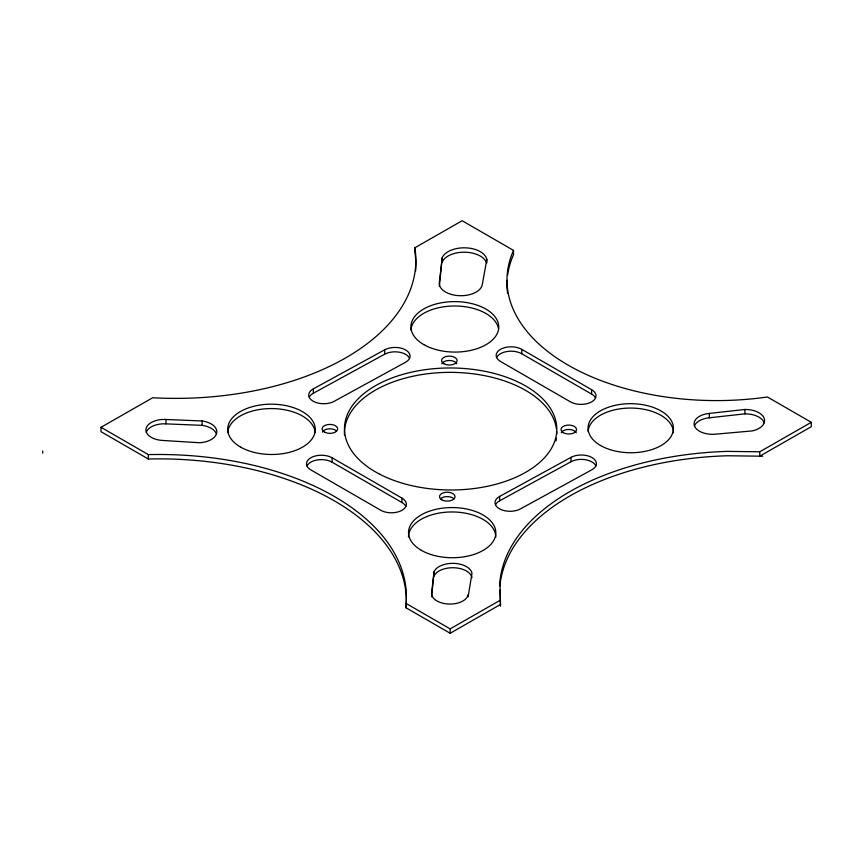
<?xml version="1.0" encoding="UTF-8"?>
<svg xmlns="http://www.w3.org/2000/svg" width="854" height="854" viewBox="0 0 854 854"><rect width="100%" height="100%" fill="white"/><g stroke="black" fill="none" stroke-linecap="round" stroke-linejoin="round"><path stroke-width="1.28" d="M811.3 422.314L767.404 396.971A208.696 119.934 0.2 0 1 513.521 250.393L462.142 220.738L414.873 247.767A241.287 138.658 0.2 0 1 152.663 397.761L101.018 427.299L100.996 431.686L148.308 459.004A246.411 141.604 0.2 0 1 406.077 607.824L450.154 633.262L500.476 604.483L499.91 581.585A241.287 138.658 0.2 0 1 727.555 451.382L759.761 451.798L811.3 422.314L811.279 426.701L759.74 456.175L759.761 451.798M148.308 459.004L148.329 454.616L101.018 427.299M146.226 432.391A18.318 10.526 0.2 0 1 165.964 423.862L165.986 419.485L202.152 420.969A19.3 11.091 0.2 0 1 216.777 432.508A19.3 11.091 0.2 0 1 199.612 442.756L162.538 440.44A18.318 10.526 0.2 0 1 146.023 428.921A18.318 10.526 0.2 0 1 165.986 419.485M216.542 434.323A19.3 11.091 0.2 0 0 202.131 425.345L202.152 420.969M309.297 397.057A14.998 8.615 0.2 0 1 313.322 393.256L313.333 388.869L384.706 349.798A14.998 8.615 0.2 0 1 405.906 350.129A14.998 8.615 0.2 0 1 405.447 362.309L334.074 401.38A14.998 8.615 0.2 0 1 312.874 401.049A14.998 8.615 0.2 0 1 313.333 388.869M405.81 506.379A14.998 8.615 0.2 0 0 401.935 502.504L332.067 462.163L332.089 457.787A14.998 8.615 0.2 0 0 310.877 457.733A14.998 8.615 0.2 0 0 310.877 469.913L380.745 510.254A14.998 8.615 0.2 0 0 401.946 510.308A14.998 8.615 0.2 0 0 401.946 498.117L332.089 457.787M313.322 393.256L384.695 354.186L384.706 349.798M401.935 502.504L401.946 498.117M406.077 607.824L406.088 603.436A246.411 141.604 0.2 0 0 148.329 454.616M414.873 247.767L414.863 252.154A241.287 138.658 0.2 0 1 415.599 271.124M431.633 596.882L434.067 571.721A19.3 11.091 0.2 0 1 454.093 563.373A19.3 11.091 0.2 0 1 471.995 573.28L468.12 596.765M439.351 286.496L442.212 257.662A22.706 13.056 0.2 0 1 465.772 247.841A22.706 13.056 0.2 0 1 486.833 259.499L486.823 262.786M450.154 633.262L450.165 628.886L500.497 600.095M495.587 504.618A14.998 8.615 0.2 0 1 499.611 500.807L499.633 496.43L571.006 457.36A14.998 8.615 0.2 0 1 592.206 457.68A14.998 8.615 0.2 0 1 591.737 469.86L520.374 508.931A14.998 8.615 0.2 0 1 499.174 508.61A14.998 8.615 0.2 0 1 499.633 496.43M513.521 250.393L513.5 254.78A208.696 119.934 0.2 0 0 507.628 275.159M595.484 397.953A14.998 8.615 0.2 0 0 591.598 394.078L521.741 353.748L521.751 349.361A14.998 8.615 0.2 0 0 500.551 349.307A14.998 8.615 0.2 0 0 500.551 361.488L570.408 401.828A14.998 8.615 0.2 0 0 591.619 401.882A14.998 8.615 0.2 0 0 591.619 389.702L521.751 349.361M499.611 500.807L570.984 461.747L571.006 457.36M591.598 394.078L591.619 389.702M694.366 426.231A18.318 10.526 0.2 0 1 709.332 417.787L709.354 413.411L744.912 409.472A19.3 11.091 0.2 0 1 764.223 418.46A19.3 11.091 0.2 0 1 752.278 430.918L715.471 434.184A18.318 10.526 0.2 0 1 694.345 425.505A18.318 10.526 0.2 0 1 709.354 413.411M764.213 422.837A19.3 11.091 0.2 0 0 744.891 413.848L744.912 409.472M442.212 257.662L439.372 282.108A21.553 12.383 0.2 0 0 458.801 295.655A21.553 12.383 0.2 0 0 482.286 284.553L486.833 259.499M434.067 571.721L431.654 592.505A18.318 10.526 0.2 0 0 448.169 604.013A18.318 10.526 0.2 0 0 468.131 594.576M709.332 417.787L744.891 413.848M762.75 456.217L727.533 455.758A241.287 138.658 0.2 0 0 499.9 585.972M165.964 423.862L202.131 425.345M406.088 603.436L450.165 628.886M500.017 589.933L500.529 606.201M42.7 451.029L42.7 453.218M507.554 293.264A208.696 119.934 0.2 0 1 507.127 280.315M556.456 438.241A106.163 61.008 0.2 0 1 556.007 440.899M344.493 435.177A106.163 61.008 0.2 0 1 444.763 372.44A106.163 61.008 0.2 0 1 556.456 429.039M556.701 431.58A106.163 61.008 0.2 0 1 556.755 434.227M410.945 330.018A43.906 25.236 0.2 0 1 453.858 305.999A43.906 25.236 0.2 0 1 498.565 329.153M588.086 431.206A42.711 24.542 0.2 0 1 631.843 408.073A42.711 24.542 0.2 0 1 673.432 432.711M408.511 536.92A43.639 25.076 0.2 0 1 452.15 511.962A43.639 25.076 0.2 0 1 495.8 537.155M227.719 432.519A43.778 25.161 0.2 0 1 271.455 408.564A43.778 25.161 0.2 0 1 315.19 432.754M496.654 357.538A14.998 8.615 0.2 0 1 521.741 353.748M306.981 465.964A14.998 8.615 0.2 0 1 332.067 462.163M570.984 461.747A14.998 8.615 0.2 0 1 595.921 465.985M384.695 354.186A14.998 8.615 0.2 0 1 409.621 358.424M442.191 262.05A22.706 13.056 0.2 0 1 464.875 252.197A22.706 13.056 0.2 0 1 486.556 262.883M441.806 363.772A7.761 4.462 0.2 0 1 449.311 360.484A7.761 4.462 0.2 0 1 456.805 363.815M561.27 432.743A7.761 4.462 0.2 0 1 568.775 429.466A7.761 4.462 0.2 0 1 576.269 432.786M440.525 498.8A7.761 4.462 0.2 0 1 453.976 498.832M322.364 432.103A7.761 4.462 0.2 0 1 328.854 428.847A7.761 4.462 0.2 0 1 336.593 431.067M434.056 576.108A19.3 11.091 0.2 0 1 454.082 567.75A19.3 11.091 0.2 0 1 471.984 577.667M379.849 474.28A106.163 61.008 0.2 0 0 554.534 441.753A106.163 61.008 0.2 0 0 417.457 370.946A106.163 61.008 0.2 0 0 379.849 474.28M423.787 344.61A43.906 25.236 0.2 0 0 497.252 333.487A43.906 25.236 0.2 0 0 443.472 302.444A43.906 25.236 0.2 0 0 423.787 344.61M600.543 445.489A42.711 24.542 0.2 0 0 671.991 434.675A42.711 24.542 0.2 0 0 619.694 404.486A42.711 24.542 0.2 0 0 600.543 445.489M421.31 550.307A43.639 25.076 0.2 0 0 494.327 539.258A43.639 25.076 0.2 0 0 440.877 508.397A43.639 25.076 0.2 0 0 421.31 550.307M240.518 447.048A43.778 25.161 0.2 0 0 313.749 435.967A43.778 25.161 0.2 0 0 260.139 405.009A43.778 25.161 0.2 0 0 240.518 447.048M443.834 363.708A7.761 4.462 0.2 0 0 456.826 361.744A7.761 4.462 0.2 0 0 447.315 356.257A7.761 4.462 0.2 0 0 443.834 363.708M563.298 432.679A7.761 4.462 0.2 0 0 576.29 430.715A7.761 4.462 0.2 0 0 566.778 425.228A7.761 4.462 0.2 0 0 563.298 432.679M441.774 499.803A7.761 4.462 0.2 0 0 454.766 497.839A7.761 4.462 0.2 0 0 445.254 492.352A7.761 4.462 0.2 0 0 441.774 499.803M324.392 432.039A7.761 4.462 0.2 0 0 337.383 430.074A7.761 4.462 0.2 0 0 327.872 424.577A7.761 4.462 0.2 0 0 324.392 432.039"/></g></svg>
